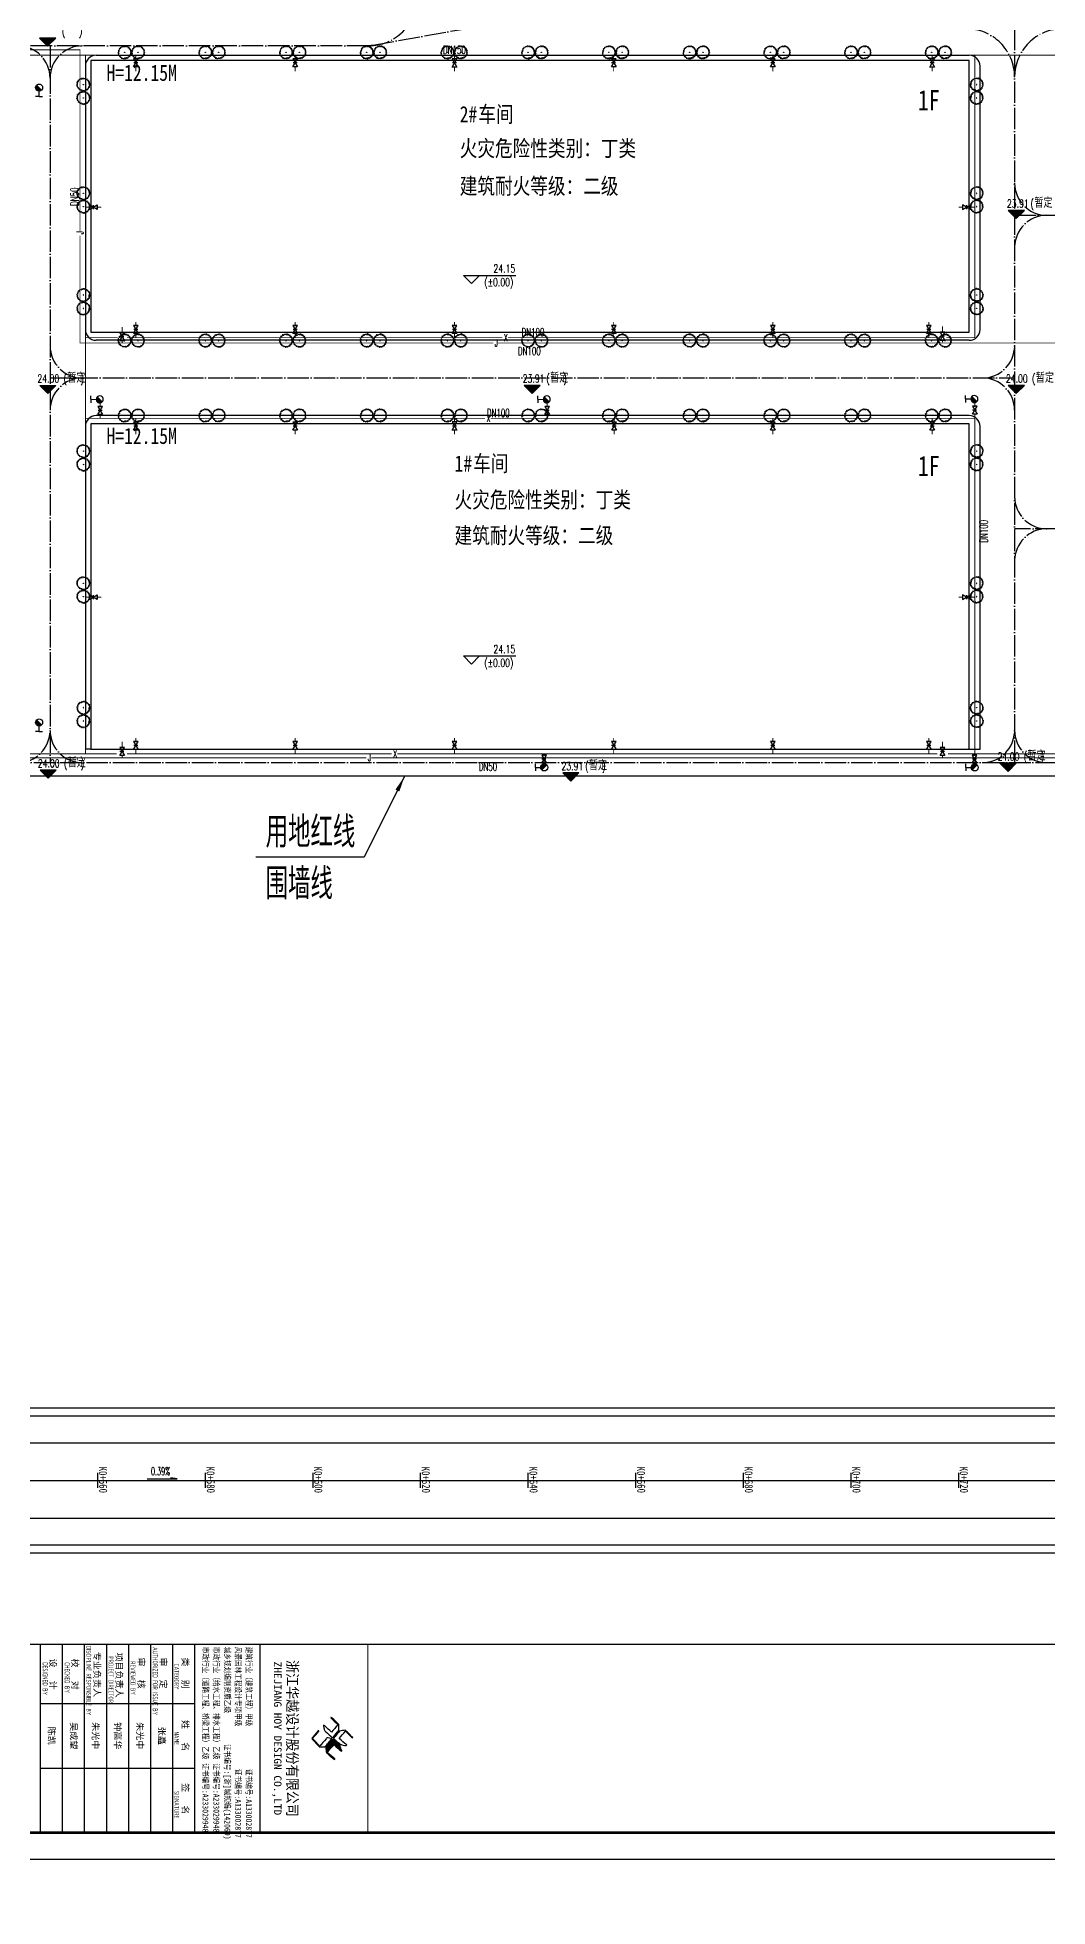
# Model space of a CAD drawing. Header units: millimetres. Extents: x 418304 to 847498, y 48187 to 111456.
# Drawn here: x 423535.9 to 423723.6, y 55503.1 to 55850.5 of the extents above; entities that cross this region are included whole.
import ezdxf
from ezdxf.enums import TextEntityAlignment as Align

# ---------------------------------------------------------------- set-up
doc = ezdxf.new("R2010")
doc.units = ezdxf.units.MM
doc.header["$LTSCALE"] = 1000
for name, pattern in [('DASH', [0.35, 0.25, -0.1]), ('DOTE', [2.42, 2, -0.2, 0.02, -0.2]), ('X3', [5, 4, -1])]:
    doc.linetypes.add(name, pattern=pattern)
for name, color, linetype in [('A绿-1', 82, 'Continuous'), ('DIM_ELEV', 3, 'Continuous'), ('DIM_LEAD', 3, 'Continuous'), ('EQUIP_消火栓', 7, 'Continuous'), ('PIPE-消防', 1, 'Continuous'), ('PIPE-给水', 3, 'Continuous'), ('PUB_TEXT', 7, 'Continuous'), ('PUB_TITLE', 4, 'Continuous'), ('TEXT_消防', 7, 'Continuous'), ('TEXT_给水', 7, 'Continuous'), ('TK', 4, 'Continuous'), ('VALVE_消防', 7, 'Continuous'), ('建设布局', 7, 'Continuous'), ('道路', 4, 'Continuous'), ('道路中心线', 1, 'DOTE'), ('道路网', 7, 'Continuous'), ('高程设计数据', 7, 'Continuous')]:
    doc.layers.add(name, color=color, linetype=linetype)
doc.styles.add('-宋体', font='', dxfattribs={"width": 0.8})
doc.styles.add('_TCH_DIM', font='SIMPLEX', dxfattribs={"bigfont": 'GBCBIG'})
doc.styles.add('_TWT_PIPEDN', font='SIMPLEX', dxfattribs={"width": 0.8, "height": 3, "bigfont": 'HZTXT'})
doc.styles.add('_TWT_PIPETEXT', font='SIMPLEX', dxfattribs={"width": 0.8, "height": 3.5, "bigfont": 'HZTXT'})
doc.styles.add('HT', font='simhei.ttf', dxfattribs={"width": 0.8})
doc.styles.add('HZ', font='rs.shx', dxfattribs={"width": 0.8, "bigfont": 'hztxt.shx'})
doc.styles.add('TSSD_REIN', font='tssdeng.shx', dxfattribs={"width": 0.7, "bigfont": 'tssdchn.shx'})
doc.styles.add('图签宋体', font='', dxfattribs={"height": 300})
doc.styles.add('图签黑体', font='simhei.ttf', dxfattribs={"height": 550})
doc.styles.add('等线体', font='simhei.ttf')
doc.styles.add('黑体', font='simhei.ttf', dxfattribs={"width": 0.8, "height": 3.5})
doc.styles.get('-宋体').set_extended_font_data('SimSun')
doc.styles.get('图签宋体').set_extended_font_data('NSimSun')
doc.linetypes.add('FENCELINE2', pattern='A,0.25,-0.1,[132,ltypeshp.shx,S=0.1,R=0,X=-0.1,Y=0],-0.1,1', length=1.45)

# ---------------------------------------------------------------- blocks, each defined once
blk = doc.blocks.new('wetrewtewtre')
at = {"layer": '建设布局', "color": 8, "linetype": 'Continuous', "flags": 128}
blk.add_lwpolyline([(423795.01, 55503.06), (423795.02, 55549.65), (423775.89, 55568.77), (423342.15, 55568.77)], dxfattribs=at)
blk.add_lwpolyline([(423795.01, 55503.06), (423795.02, 55549.65), (423775.89, 55568.77), (423342.15, 55568.77)], dxfattribs=at)
at = {"layer": '道路网', "color": 8, "linetype": 'Continuous'}
for p, q in [((423342.15, 55594.27), (423781.52, 55594.27)), ((423342.15, 55594.27), (423781.52, 55594.27)), ((423342.15, 55589.27), (423781.52, 55589.27)), ((423342.15, 55589.27), (423781.52, 55589.27)), ((423342.15, 55575.27), (423781.52, 55575.27)), ((423342.15, 55575.27), (423781.52, 55575.27)), ((423342.15, 55570.27), (423781.52, 55570.27)), ((423342.15, 55570.27), (423781.52, 55570.27))]:
    blk.add_line(p, q, dxfattribs=at)
at = {"layer": '道路网', "color": 8, "linetype": 'Continuous', "lineweight": 30}
for p, q in [((423547.06, 55583.67), (423547.06, 55580.87)), ((423547.06, 55583.67), (423547.06, 55580.87)), ((423567.06, 55583.67), (423567.06, 55580.87)), ((423567.06, 55583.67), (423567.06, 55580.87)), ((423587.06, 55583.67), (423587.06, 55580.87)), ((423587.06, 55583.67), (423587.06, 55580.87)), ((423607.06, 55583.67), (423607.06, 55580.87)), ((423607.06, 55583.67), (423607.06, 55580.87)), ((423627.06, 55583.67), (423627.06, 55580.87)), ((423627.06, 55583.67), (423627.06, 55580.87)), ((423647.06, 55583.67), (423647.06, 55580.87)), ((423647.06, 55583.67), (423647.06, 55580.87)), ((423667.06, 55583.67), (423667.06, 55580.87)), ((423667.06, 55583.67), (423667.06, 55580.87)), ((423687.06, 55583.67), (423687.06, 55580.87)), ((423687.06, 55583.67), (423687.06, 55580.87)), ((423707.06, 55583.67), (423707.06, 55580.87)), ((423707.06, 55583.67), (423707.06, 55580.87))]:
    blk.add_line(p, q, dxfattribs=at)
at = {"layer": '道路网', "color": 8, "linetype": 'X3'}
blk.add_line((423342.15, 55582.27), (423897.34, 55582.27), dxfattribs=at)
blk.add_line((423342.15, 55582.27), (423897.34, 55582.27), dxfattribs=at)
at = {"layer": '道路网', "color": 8, "linetype": 'Continuous', "style": '等线体', "width": 0.8}
for s, p in [('K0+560', (423547.31, 55584.81)), ('K0+560', (423547.31, 55584.81)), ('K0+580', (423567.31, 55584.81)), ('K0+580', (423567.31, 55584.81)), ('K0+600', (423587.31, 55584.81)), ('K0+600', (423587.31, 55584.81)), ('K0+620', (423607.31, 55584.81)), ('K0+620', (423607.31, 55584.81)), ('K0+640', (423627.31, 55584.81)), ('K0+640', (423627.31, 55584.81)), ('K0+660', (423647.31, 55584.81)), ('K0+660', (423647.31, 55584.81)), ('K0+680', (423667.31, 55584.81)), ('K0+680', (423667.31, 55584.81)), ('K0+700', (423687.31, 55584.81)), ('K0+700', (423687.31, 55584.81)), ('K0+720', (423707.31, 55584.81)), ('K0+720', (423707.31, 55584.81))]:
    blk.add_text(s, height=1.5, rotation=271.0552, dxfattribs=at).set_placement(p)
blk = doc.blocks.new('004')
at = {"layer": 'A绿-1', "color": 8}
for p, q in [((-1068, 284), (-1052, 317)), ((-942, 226), (-1068, 284)), ((-1060, 128), (-1052, 186)), ((-966, 56), (-1060, 128)), ((-1052, 317), (-911, 278)), ((-1052, 186), (-950, 121)), ((-1052, -69), (-1052, 3)), ((-1052, 3), (-966, -3)), ((-982, 428), (-966, 461)), ((-927, 415), (-982, 428)), ((-966, 461), (-864, 454)), ((-966, -3), (-966, 56)), ((-950, 121), (-942, 226)), ((-942, 369), (-927, 415)), ((-887, 324), (-942, 369)), ((-911, 278), (-887, 324)), ((-872, 605), (-895, 533)), ((-895, 533), (-864, 481)), ((-825, 585), (-872, 605)), ((-864, 454), (-840, 461)), ((-793, 644), (-825, 585)), ((-762, 716), (-809, 677)), ((-809, 677), (-793, 644)), ((-699, 834), (-770, 749)), ((-770, 749), (-723, 742)), ((-723, 651), (-762, 716)), ((-723, 742), (-691, 683)), ((-691, 683), (-723, 651)), ((-691, 762), (-699, 834)), ((-534, 794), (-691, 762)), ((-511, 892), (-605, 840)), ((-605, 840), (-534, 794)), ((-456, 866), (-511, 892)), ((-401, 899), (-456, 866)), ((-354, 971), (-440, 997)), ((-440, 997), (-401, 899)), ((-283, 860), (-354, 971)), ((-276, 925), (-283, 860)), ((-244, 925), (-276, 925)), ((-205, 1023), (-268, 997)), ((-268, 997), (-244, 925)), ((-182, 945), (-205, 1023)), ((-134, 964), (-182, 945)), ((70, 1036), (-9, 1030)), ((-9, 1030), (-9, 991)), ((70, 977), (70, 1036)), ((93, 938), (70, 977)), ((132, 906), (93, 938)), ((179, 1023), (132, 906)), ((250, 1017), (179, 1023)), ((266, 945), (250, 1017)), ((321, 912), (266, 945)), ((360, 945), (321, 977)), ((321, 977), (321, 912)), ((360, 847), (360, 945)), ((399, 814), (360, 847)), ((438, 853), (399, 814)), ((478, 827), (438, 853)), ((525, 879), (478, 827)), ((564, 847), (525, 879)), ((532, 768), (564, 847)), ((572, 703), (532, 768)), ((564, 670), (572, 703)), ((595, 638), (564, 670)), ((658, 664), (595, 638)), ((697, 618), (658, 664)), ((744, 670), (697, 618)), ((783, 605), (744, 670)), ((791, 481), (783, 605)), ((830, 500), (791, 481)), ((807, 409), (870, 487)), ((838, 343), (807, 409)), ((870, 487), (830, 500)), ((932, 363), (838, 343)), ((932, 200), (885, 200)), ((885, 200), (909, 160)), ((925, 101), (901, 69)), ((901, 69), (972, 16)), ((909, 278), (964, 311)), ((932, 232), (909, 278)), ((909, 160), (972, 160)), ((972, 160), (925, 101)), ((964, 311), (932, 363)), ((972, 16), (972, -69)), ((-1044, -154), (-1068, -193)), ((-1068, -193), (-1029, -219)), ((-989, -108), (-1052, -69)), ((-982, -173), (-1044, -154)), ((-1029, -219), (-1005, -166)), ((-1013, -278), (-989, -258)), ((-997, -310), (-1013, -278)), ((-919, -356), (-997, -310)), ((-974, -173), (-989, -108)), ((-989, -258), (-950, -278)), ((-934, -180), (-974, -173)), ((-950, -278), (-927, -251)), ((-942, -526), (-927, -480)), ((-864, -500), (-942, -526)), ((-927, -251), (-934, -180)), ((-927, -480), (-887, -441)), ((-887, -441), (-919, -356)), ((-887, -585), (-840, -533)), ((-848, -644), (-887, -585)), ((-840, -533), (-864, -500)), ((-801, -585), (-848, -644)), ((-762, -618), (-801, -585)), ((-636, -729), (-715, -657)), ((-683, -788), (-636, -729)), ((-629, -853), (-683, -788)), ((-574, -801), (-629, -853)), ((-401, -853), (-574, -801)), ((-425, -944), (-401, -853)), ((-385, -964), (-425, -944)), ((-338, -944), (-385, -964)), ((-299, -944), (-338, -944)), ((-260, -1010), (-299, -944)), ((-229, -912), (-260, -1010)), ((-182, -912), (-229, -912)), ((-189, -1010), (-182, -912)), ((-127, -1023), (-189, -1010)), ((-119, -938), (-127, -1023)), ((-56, -958), (-119, -938)), ((-56, -1010), (-56, -958)), ((-17, -997), (-56, -1010)), ((70, -1016), (-17, -997)), ((109, -925), (70, -951)), ((70, -951), (70, -1016)), ((132, -1023), (109, -925)), ((195, -997), (132, -1023)), ((226, -944), (164, -944)), ((164, -944), (195, -997)), ((250, -984), (226, -944)), ((297, -964), (250, -984)), ((297, -833), (274, -918)), ((274, -918), (297, -964)), ((328, -912), (297, -833)), ((360, -918), (328, -912)), ((383, -892), (360, -918)), ((407, -866), (383, -892)), ((438, -873), (407, -866)), ((423, -886), (438, -873)), ((454, -918), (423, -886)), ((470, -807), (446, -801)), ((446, -801), (485, -853)), ((564, -853), (454, -918)), ((509, -794), (470, -807)), ((485, -853), (548, -833)), ((556, -735), (493, -761)), ((493, -761), (509, -794)), ((548, -833), (564, -853)), ((650, -794), (556, -735)), ((674, -761), (650, -794)), ((705, -637), (666, -683)), ((666, -683), (674, -761)), ((760, -650), (705, -637)), ((783, -618), (760, -650)), ((776, -513), (768, -552)), ((768, -552), (830, -585)), ((799, -448), (776, -513)), ((807, -618), (783, -618)), ((815, -493), (799, -448)), ((830, -585), (807, -618)), ((862, -474), (815, -493)), ((870, -278), (846, -336)), ((846, -336), (885, -435)), ((885, -435), (862, -474)), ((948, -310), (870, -278)), ((972, -69), (901, -95)), ((901, -95), (901, -180)), ((901, -180), (948, -219)), ((948, -219), (972, -271)), ((972, -271), (948, -310))]:
    blk.add_line(p, q, dxfattribs=at)
blk.add_circle((-32, 10), 31.3, dxfattribs=at)
blk = doc.blocks.new('A$C053D6479')
at = {"layer": 'PUB_TITLE'}
h = blk.add_hatch(color=256, dxfattribs=at)
h.dxf.hatch_style = 1
edge = h.paths.add_edge_path()
edge.add_spline(control_points=[(1310, 579), (1216, 662), (1118, 742), (1026, 827)], knot_values=[14, 14, 14, 14, 15, 15, 15, 15], degree=3, periodic=0)
edge.add_spline(control_points=[(1026, 827), (1105, 920), (1188, 1008), (1266, 1102)], knot_values=[13, 13, 13, 13, 14, 14, 14, 14], degree=3, periodic=0)
edge.add_spline(control_points=[(1266, 1102), (1258, 1111), (1249, 1119), (1239, 1116)], knot_values=[12, 12, 12, 12, 13, 13, 13, 13], degree=3, periodic=0)
edge.add_spline(control_points=[(1239, 1116), (1210, 1107), (1179, 1092), (1144, 1077)], knot_values=[11, 11, 11, 11, 12, 12, 12, 12], degree=3, periodic=0)
edge.add_spline(control_points=[(1144, 1077), (1109, 1063), (1069, 1053), (1047, 1038)], knot_values=[10, 10, 10, 10, 11, 11, 11, 11], degree=3, periodic=0)
edge.add_spline(control_points=[(1047, 1038), (1028, 1026), (1007, 992), (991, 972)], knot_values=[9, 9, 9, 9, 10, 10, 10, 10], degree=3, periodic=0)
edge.add_spline(control_points=[(991, 972), (942, 913), (899, 868), (849, 810)], knot_values=[8, 8, 8, 8, 9, 9, 9, 9], degree=3, periodic=0)
edge.add_spline(control_points=[(849, 810), (842, 801), (822, 776), (822, 775)], knot_values=[7, 7, 7, 7, 8, 8, 8, 8], degree=3, periodic=0)
edge.add_spline(control_points=[(822, 775), (823, 771), (848, 752), (859, 744)], knot_values=[6, 6, 6, 6, 7, 7, 7, 7], degree=3, periodic=0)
edge.add_spline(control_points=[(859, 744), (949, 670), (1035, 592), (1122, 521)], knot_values=[5, 5, 5, 5, 6, 6, 6, 6], degree=3, periodic=0)
edge.add_spline(control_points=[(1122, 521), (1153, 527), (1185, 530), (1217, 533)], knot_values=[4, 4, 4, 4, 5, 5, 5, 5], degree=3, periodic=0)
edge.add_spline(control_points=[(1217, 533), (1246, 535), (1293, 532), (1316, 542)], knot_values=[3, 3, 3, 3, 4, 4, 4, 4], degree=3, periodic=0)
edge.add_spline(control_points=[(1316, 542), (1327, 547), (1338, 565), (1349, 579)], knot_values=[2, 2, 2, 2, 3, 3, 3, 3], degree=3, periodic=0)
edge.add_spline(control_points=[(1349, 579), (1423, 670), (1507, 759), (1572, 848)], knot_values=[1, 1, 1, 1, 2, 2, 2, 2], degree=3, periodic=0)
edge.add_spline(control_points=[(1572, 848), (1564, 852), (1561, 861), (1551, 862)], knot_values=[0, 0, 0, 0, 1, 1, 1, 1], degree=3, periodic=0)
edge.add_spline(control_points=[(1551, 862), (1469, 769), (1393, 671), (1310, 579)], knot_values=[15, 15, 15, 15, 16, 16, 16, 16], degree=3, periodic=0)
at = {"layer": 'TK'}
for points, knots in [([(1031, 1298), (1066, 1286), (1054, 1262), (1045, 1224), (1036, 1188), (1031, 1158), (1024, 1121), (1020, 1104), (1017, 1085), (1012, 1071), (1004, 1052), (976, 1026), (956, 1003), (906, 946), (866, 899), (814, 839), (806, 829), (789, 806), (787, 806), (777, 804), (728, 856), (719, 864), (651, 922), (580, 978), (514, 1036), (509, 1106), (488, 1176), (479, 1247), (570, 1343), (663, 1436), (758, 1526), (764, 1523), (768, 1518), (774, 1515), (693, 1422), (599, 1343), (520, 1249), (607, 1171), (698, 1096), (789, 1021), (874, 1109), (950, 1206), (1031, 1298)], [0, 0, 0, 0, 1, 1, 1, 2, 2, 2, 3, 3, 3, 4, 4, 4, 5, 5, 5, 6, 6, 6, 7, 7, 7, 8, 8, 8, 9, 9, 9, 10, 10, 10, 11, 11, 11, 12, 12, 12, 13, 13, 13, 14, 14, 14, 14]), ([(555, 949), (624, 891), (699, 833), (760, 773), (689, 691), (614, 604), (539, 517), (529, 505), (516, 487), (506, 482), (492, 475), (469, 472), (452, 467), (416, 456), (383, 448), (342, 438), (323, 433), (297, 422), (293, 440), (291, 452), (313, 470), (322, 480), (400, 566), (477, 652), (553, 736), (460, 815), (366, 894), (270, 970), (183, 883), (101, 791), (16, 703), (-18, 714), (9, 735), (28, 755), (103, 838), (192, 930), (266, 1005), (319, 1009), (387, 1005), (442, 1007), (456, 1008), (472, 1011), (485, 1007), (507, 1000), (534, 967), (555, 949)], [0, 0, 0, 0, 1, 1, 1, 2, 2, 2, 3, 3, 3, 4, 4, 4, 5, 5, 5, 6, 6, 6, 7, 7, 7, 8, 8, 8, 9, 9, 9, 10, 10, 10, 11, 11, 11, 12, 12, 12, 13, 13, 13, 14, 14, 14, 15, 15, 15, 15]), ([(1097, 490), (1100, 425), (1106, 361), (1107, 294), (1018, 207), (925, 121), (830, 33), (818, 21), (800, 0), (787, 0), (768, -1), (725, 49), (712, 60), (662, 103), (616, 143), (568, 186), (545, 207), (518, 224), (499, 250), (501, 259), (511, 261), (516, 267), (609, 192), (696, 111), (785, 33), (883, 118), (977, 208), (1070, 298), (992, 373), (892, 456), (803, 534), (791, 544), (768, 561), (766, 569), (761, 588), (776, 634), (780, 655), (785, 690), (788, 721), (795, 746), (897, 661), (998, 576), (1097, 490)], [0, 0, 0, 0, 1, 1, 1, 2, 2, 2, 3, 3, 3, 4, 4, 4, 5, 5, 5, 6, 6, 6, 7, 7, 7, 8, 8, 8, 9, 9, 9, 10, 10, 10, 11, 11, 11, 12, 12, 12, 13, 13, 13, 14, 14, 14, 14]), ([(1551, 862), (1561, 861), (1564, 852), (1572, 848), (1507, 759), (1423, 670), (1349, 579), (1338, 565), (1327, 547), (1316, 542), (1293, 532), (1246, 535), (1217, 533), (1185, 530), (1153, 527), (1122, 521), (1035, 592), (949, 670), (859, 744), (848, 752), (823, 771), (822, 775), (822, 776), (842, 801), (849, 810), (899, 868), (942, 913), (991, 972), (1007, 992), (1028, 1026), (1047, 1038), (1069, 1053), (1109, 1063), (1144, 1077), (1179, 1092), (1210, 1107), (1239, 1116), (1249, 1119), (1258, 1111), (1266, 1102), (1188, 1008), (1105, 920), (1026, 827), (1118, 742), (1216, 662), (1310, 579), (1393, 671), (1469, 769), (1551, 862)], [0, 0, 0, 0, 1, 1, 1, 2, 2, 2, 3, 3, 3, 4, 4, 4, 5, 5, 5, 6, 6, 6, 7, 7, 7, 8, 8, 8, 9, 9, 9, 10, 10, 10, 11, 11, 11, 12, 12, 12, 13, 13, 13, 14, 14, 14, 15, 15, 15, 16, 16, 16, 16])]:
    blk.add_open_spline(points, degree=3, knots=knots, dxfattribs=at)
blk = doc.blocks.new('GeYuanFrame_32218021', base_point=(11.55, 13.52))
at = {"layer": 'PUB_TITLE'}
for points in [[(1439.55, 244.32), (1439.55, 301.72)], [(1463.55, 244.32), (1463.55, 301.72)]]:
    blk.add_lwpolyline(points, dxfattribs=at)
at = {"layer": 'TK'}
for p, q in [((1417.55, 325.92), (1487.55, 325.92)), ((1417.55, 293.52), (1487.55, 293.52)), ((1417.55, 285.32), (1487.55, 285.32)), ((1417.55, 277.12), (1487.55, 277.12)), ((1417.55, 268.92), (1487.55, 268.92)), ((1417.55, 260.72), (1487.55, 260.72)), ((1417.55, 252.52), (1487.55, 252.52)), ((1417.55, 244.32), (1487.55, 244.32)), ((1417.55, 244.32), (1487.55, 244.32))]:
    blk.add_line(p, q, dxfattribs=at)
blk.add_lwpolyline([(11.55, 854.52), (1497.55, 854.52), (1497.55, 13.52), (11.55, 13.52)], close=True, dxfattribs=at)
at = {"layer": 'TK', "const_width": 1}
blk.add_lwpolyline([(1487.55, 844.52), (1487.55, 23.52), (36.55, 23.52), (36.55, 844.52)], close=True, dxfattribs=at)
at = {"layer": 'TK'}
for points, const_width in [([(1417.55, 844.52), (1417.55, 23.52)], 0.4), ([(1417.55, 366.14), (1487.55, 366.14)], 0.35), ([(1417.55, 301.72), (1487.55, 301.72)], 0.35), ([(1417.55, 301.72), (1487.55, 301.72)], 0.35), ([(1417.55, 244.32), (1487.55, 244.32)], 0.35)]:
    blk.add_lwpolyline(points, dxfattribs=dict(at, const_width=const_width))
for points in [[(1417.55, 301.72), (1487.55, 301.72)], [(1417.55, 244.32), (1487.55, 244.32)]]:
    blk.add_lwpolyline(points, dxfattribs=at)
at = {"layer": 'PUB_TITLE', "xscale": 0.01000000000021828, "yscale": 0.01000000000021828, "zscale": 0.01}
blk.add_blockref('A$C053D6479', (1444.66, 345.27), dxfattribs=at)
at = {"layer": 'TK'}
for s, height, style, width, p in [('浙江华越设计股份有限公司', 3.96, 'HT', 0.9, (1452.54, 338.15)), ('ZHEJIANG HOY DESIGN CO.,LTD', 2.8, '图签黑体', 1.11, (1452.52, 332.29))]:
    blk.add_text(s, height=height, dxfattribs=dict(at, style=style, width=width)).set_placement(p, align=Align.MIDDLE)
for s, height, style, width, p in [('建筑行业（建筑工程）甲级           证书编号:A133002877', 2.2, '-宋体', 0.8, (1418.47, 320.83)), ('风景园林工程设计专项甲级           证书编号:A133002877', 2.2, '-宋体', 0.8, (1418.47, 316.81)), ('城乡规划编制资质乙级        证书编号:[浙]城规编(142069)', 2.2, '-宋体', 0.8, (1418.47, 312.82)), ('市政行业（给水工程、排水工程）乙级 证书编号:A233029948', 2.2, '-宋体', 0.8, (1418.47, 308.73)), ('市政行业（道路工程、桥梁工程）乙级 证书编号:A233029948', 2.2, '-宋体', 0.8, (1418.47, 304.68)), ('CATEGORY', 1.8, 'TSSD_REIN', 0.7, (1424.79, 294.17)), ('NAME', 1.8, 'TSSD_REIN', 0.7, (1449.98, 294.17)), ('SIGNATURE', 1.8, 'TSSD_REIN', 0.7, (1472.13, 294.17)), ('AUTHORIZED FOR ISSUE BY', 1.8, 'TSSD_REIN', 0.7, (1418.59, 286.17)), ('REVIEWED BY', 1.8, 'TSSD_REIN', 0.7, (1423.82, 277.9)), ('PROJECT DIRECTOR', 1.8, 'TSSD_REIN', 0.7, (1422.02, 269.74)), ('DISCIPLINE RESPONSIBLE BY', 1.8, 'TSSD_REIN', 0.7, (1418.04, 261.47)), ('CHECKED BY', 1.8, 'TSSD_REIN', 0.7, (1424.22, 253.44)), ('DESIGNED BY', 1.8, 'TSSD_REIN', 0.7, (1424.23, 245.26))]:
    blk.add_text(s, height=height, dxfattribs=dict(at, style=style, width=width)).set_placement(p)
at = {"layer": 'TK', "style": '图签宋体'}
for s, p in [('类   别', (1422.44, 297.08)), ('姓   名', (1445.67, 297.08)), ('签   名', (1469.15, 297.08)), ('审   定', (1422.44, 288.88)), ('审   核', (1422.44, 280.68)), ('项目负责人', (1420.6, 272.48)), ('专业负责人', (1420.36, 264.28)), ('校   对', (1422.85, 256.08)), ('设   计', (1422.82, 247.88))]:
    blk.add_text(s, height=2.4, dxfattribs=at).set_placement(p)
at = {"layer": 'TK', "char_height": 2.4, "width": 24, "attachment_point": 5, "style": '图签宋体'}
for s, insert in [('张矗', (1451.55, 289.39)), ('朱光中', (1451.55, 281.22)), ('钟高华', (1451.55, 273.02)), ('朱光中', (1451.55, 264.76)), ('吴成望', (1451.55, 256.62)), ('陈凯', (1451.55, 248.42))]:
    blk.add_mtext(s, dxfattribs=dict(at, insert=insert))
blk = doc.blocks.new('$VALVE$00000296')
for points in [[(-125, 72), (-125, -72), (125, 72), (125, -72), (-125, 72)], [(0, 60), (0, -64)]]:
    blk.add_lwpolyline(points)
for p in [(-125, 0), (125, 0)]:
    blk.add_point(p)
blk = doc.blocks.new('$TwtSys$00000385')
for p, q in [((0, 331), (-130, 331)), ((92, 92), (-92, -92)), ((0, 331), (0, 131)), ((0, 331), (130, 331))]:
    blk.add_line(p, q)
for start, end in [(135, 315), (315, 135)]:
    blk.add_arc((0, 0), 131, start, end)
at = {"color": 0}
for points in [[(-34, 127), (-127, 34), (34, 127), (-127, -34)], [(-93, 93), (-93, 93), (-34, 127), (-127, 34)], [(34, 127), (-127, -34), (93, 93), (-93, -93)]]:
    blk.add_solid(points, dxfattribs=at)

msp = doc.modelspace()

# ---------------------------------------------------------------- hatches: boundary and pattern name
at = {"layer": 'DIM_ELEV'}
for points in [[(423537.797, 55848.795), (423539.297, 55850.295), (423536.297, 55850.295)], [(423717.83, 55816.796), (423719.33, 55818.296), (423716.33, 55818.296)], [(423537.83, 55784.269), (423536.33, 55785.769), (423539.33, 55785.769)], [(423627.83, 55784.269), (423629.33, 55785.769), (423626.33, 55785.769)], [(423717.83, 55784.269), (423719.33, 55785.769), (423716.33, 55785.769)], [(423716.29, 55714.036), (423717.79, 55715.536), (423714.79, 55715.536)], [(423537.901, 55712.764), (423539.401, 55714.264), (423536.401, 55714.264)], [(423635.041, 55712.244), (423636.541, 55713.744), (423633.541, 55713.744)]]:
    msp.add_hatch(color=256, dxfattribs=at).paths.add_polyline_path(points)
at = {"layer": 'PIPE-消防', "linetype": 'Continuous'}
for points in [[(423710.095, 55794.651), (423710.183, 55794.651), (423710.183, 55794.563)], [(423710.095, 55794.651), (423710.095, 55794.563), (423710.183, 55794.563)]]:
    msp.add_hatch(color=256, dxfattribs=at).paths.add_polyline_path(points)
at = {"layer": 'PIPE-给水', "linetype": 'Continuous'}
for points in [[(423543.812, 55848.131), (423543.812, 55848.218), (423543.899, 55848.218)], [(423543.812, 55848.131), (423543.899, 55848.131), (423543.899, 55848.218)], [(423543.812, 55793.651), (423543.724, 55793.651), (423543.724, 55793.564)], [(423543.812, 55793.651), (423543.812, 55793.564), (423543.724, 55793.564)]]:
    msp.add_hatch(color=256, dxfattribs=at).paths.add_polyline_path(points)

# ---------------------------------------------------------------- linework, layer by layer
at = {"color": 1, "linetype": 'DASH', "ltscale": 0.02, "const_width": 0.2}
msp.add_lwpolyline([(423795.015, 55713.137), (423431.612, 55713.172), (423431.612, 55853.106), (423600.93, 55853.106), (423600.93, 56107.48), (423785.939, 56107.48), (423795.015, 56099.312), (423795.015, 55713.137)], dxfattribs=at)
at = {"linetype": 'FENCELINE2', "ltscale": 0.005, "const_width": 0.1}
msp.add_lwpolyline([(423795.015, 55713.137), (423431.612, 55713.172), (423431.612, 55853.106), (423600.93, 55853.106), (423600.93, 56107.48), (423785.939, 56107.48), (423795.015, 56099.312), (423795.015, 55978.692)], dxfattribs=at)
for points in [[(423709.095, 55795.651), (423709.095, 55846.131), (423545.812, 55846.131), (423545.812, 55795.651), (423709.095, 55795.651)], [(423709.095, 55778.651), (423545.812, 55778.651), (423545.812, 55718.171), (423709.095, 55718.171), (423709.095, 55778.651)]]:
    msp.add_lwpolyline(points)
at = {"layer": 'DIM_ELEV'}
for p, q in [((423537.797, 55848.795), (423536.297, 55850.295)), ((423539.297, 55850.295), (423536.297, 55850.295)), ((423537.797, 55848.795), (423539.297, 55850.295)), ((423717.83, 55816.796), (423716.33, 55818.296)), ((423719.33, 55818.296), (423716.33, 55818.296)), ((423717.83, 55816.796), (423719.33, 55818.296)), ((423616.574, 55804.726), (423615.074, 55806.226)), ((423615.074, 55806.226), (423624.802, 55806.226)), ((423616.574, 55804.726), (423618.074, 55806.226)), ((423537.83, 55784.269), (423536.33, 55785.769)), ((423536.33, 55785.769), (423539.33, 55785.769)), ((423537.83, 55784.269), (423539.33, 55785.769)), ((423627.83, 55784.269), (423626.33, 55785.769)), ((423629.33, 55785.769), (423626.33, 55785.769)), ((423627.83, 55784.269), (423629.33, 55785.769)), ((423717.83, 55784.269), (423716.33, 55785.769)), ((423719.33, 55785.769), (423716.33, 55785.769)), ((423717.83, 55784.269), (423719.33, 55785.769)), ((423616.574, 55733.987), (423615.074, 55735.487)), ((423615.074, 55735.487), (423624.802, 55735.487)), ((423616.574, 55733.987), (423618.074, 55735.487)), ((423716.29, 55714.036), (423714.79, 55715.536)), ((423717.79, 55715.536), (423714.79, 55715.536)), ((423716.29, 55714.036), (423717.79, 55715.536)), ((423537.901, 55712.764), (423536.401, 55714.264)), ((423539.401, 55714.264), (423536.401, 55714.264)), ((423537.901, 55712.764), (423539.401, 55714.264)), ((423635.041, 55712.244), (423633.541, 55713.744)), ((423636.541, 55713.744), (423633.541, 55713.744)), ((423635.041, 55712.244), (423636.541, 55713.744))]:
    msp.add_line(p, q, dxfattribs=at)
at = {"layer": 'DIM_LEAD'}
for p, q in [((423604.143, 55713.155), (423596.6, 55698.069)), ((423596.6, 55698.069), (423576.508, 55698.069))]:
    msp.add_line(p, q, dxfattribs=at)
msp.add_lwpolyline([(423604.143, 55713.155, 0, 0.8, 0), (423602.801, 55710.472, 0, 0, 0)], format="xyseb", dxfattribs=at)
at = {"layer": 'PIPE-消防', "linetype": 'Continuous', "ltscale": 0.005, "const_width": 0.175}
for points in [[(423532.11, 55847.131), (423544.812, 55847.131)], [(423544.812, 55847.131), (423544.812, 55818.898)], [(423544.812, 55847.131), (423554.198, 55847.131)], [(423554.198, 55847.131), (423554.198, 55846.458)], [(423554.198, 55847.131), (423583.798, 55847.131)], [(423554.198, 55844.958), (423554.198, 55844.171)], [(423583.798, 55847.131), (423583.798, 55846.458)], [(423583.798, 55847.131), (423642.998, 55847.131)], [(423583.798, 55844.958), (423583.798, 55844.171)], [(423613.398, 55847.117), (423613.398, 55846.443)], [(423613.398, 55844.943), (423613.398, 55844.157)], [(423642.998, 55847.131), (423642.998, 55846.458)], [(423642.998, 55847.131), (423672.598, 55847.131)], [(423642.998, 55844.958), (423642.998, 55844.171)], [(423672.598, 55847.131), (423672.598, 55846.458)], [(423672.598, 55847.131), (423710.095, 55847.131)], [(423672.598, 55844.958), (423672.598, 55844.171)], [(423702.198, 55847.117), (423702.198, 55846.443)], [(423702.198, 55844.943), (423702.198, 55844.157)], [(423710.095, 55847.131), (423728.493, 55847.131)], [(423710.095, 55818.898), (423710.095, 55847.131)], [(423544.812, 55818.898), (423545.485, 55818.898)], [(423544.812, 55818.898), (423544.812, 55794.651)], [(423546.985, 55818.898), (423547.772, 55818.898)], [(423707.135, 55818.898), (423707.808, 55818.898)], [(423709.308, 55818.898), (423710.095, 55818.898)], [(423710.095, 55794.651), (423710.095, 55818.898)], [(423554.198, 55797.575), (423554.198, 55796.902)], [(423554.198, 55795.402), (423554.198, 55794.615)], [(423583.798, 55797.575), (423583.798, 55796.902)], [(423583.798, 55795.402), (423583.798, 55794.615)], [(423613.398, 55797.575), (423613.398, 55796.902)], [(423613.398, 55795.402), (423613.398, 55794.615)], [(423642.998, 55797.575), (423642.998, 55796.902)], [(423642.998, 55795.402), (423642.998, 55794.615)], [(423672.598, 55797.575), (423672.598, 55796.902)], [(423672.598, 55795.402), (423672.598, 55794.615)], [(423701.558, 55797.575), (423701.558, 55796.902)], [(423701.558, 55795.402), (423701.558, 55794.615)], [(423544.812, 55794.651), (423550.833, 55794.651)], [(423544.812, 55794.651), (423544.812, 55779.651)], [(423552.558, 55794.651), (423622.332, 55794.651)], [(423623.365, 55794.651), (423703.457, 55794.651)], [(423704.848, 55794.651), (423710.095, 55794.651)], [(423547.553, 55782.535), (423547.553, 55781.862)], [(423630.62, 55782.535), (423630.62, 55781.862)], [(423710.095, 55782.611), (423710.095, 55781.938)], [(423544.812, 55779.651), (423613.398, 55779.651)], [(423544.812, 55779.651), (423544.812, 55746.406)], [(423547.553, 55780.362), (423547.553, 55779.575)], [(423554.198, 55779.625), (423554.198, 55778.951)], [(423583.798, 55779.625), (423583.798, 55778.951)], [(423613.398, 55779.651), (423613.398, 55778.978)], [(423613.398, 55779.651), (423619.095, 55779.651)], [(423620.129, 55779.651), (423710.095, 55779.651)], [(423630.62, 55780.362), (423630.62, 55779.575)], [(423643.079, 55779.645), (423643.079, 55778.972)], [(423672.598, 55779.645), (423672.598, 55778.972)], [(423702.198, 55779.625), (423702.198, 55778.951)], [(423710.095, 55780.438), (423710.095, 55779.651)], [(423710.095, 55779.651), (423710.095, 55746.406)], [(423554.198, 55777.451), (423554.198, 55776.665)], [(423583.798, 55777.451), (423583.798, 55776.665)], [(423613.398, 55777.478), (423613.398, 55776.691)], [(423643.079, 55777.472), (423643.079, 55776.685)], [(423672.598, 55777.472), (423672.598, 55776.685)], [(423702.198, 55777.451), (423702.198, 55776.665)], [(423544.812, 55746.406), (423545.485, 55746.406)], [(423544.812, 55746.406), (423544.812, 55717.311)], [(423546.985, 55746.406), (423547.772, 55746.406)], [(423707.135, 55746.406), (423707.808, 55746.406)], [(423709.308, 55746.406), (423710.095, 55746.406)], [(423710.095, 55746.406), (423710.095, 55717.311)], [(423554.198, 55720.271), (423554.198, 55719.598)], [(423583.798, 55720.271), (423583.798, 55719.598)], [(423613.398, 55720.271), (423613.398, 55719.598)], [(423642.998, 55720.271), (423642.998, 55719.598)], [(423672.598, 55720.271), (423672.598, 55719.598)], [(423701.558, 55720.271), (423701.558, 55719.598)], [(423532.11, 55717.311), (423544.812, 55717.311)], [(423544.812, 55717.311), (423550.628, 55717.311)], [(423552.533, 55717.311), (423554.198, 55717.311)], [(423554.198, 55718.098), (423554.198, 55717.311)], [(423554.198, 55717.311), (423583.798, 55717.311)], [(423583.798, 55718.098), (423583.798, 55717.311)], [(423583.798, 55717.311), (423601.755, 55717.311)], [(423602.788, 55717.311), (423613.398, 55717.311)], [(423613.398, 55718.098), (423613.398, 55717.311)], [(423613.398, 55717.311), (423642.998, 55717.311)], [(423630.095, 55717.311), (423630.095, 55717.077)], [(423630.095, 55716.077), (423630.095, 55715.421)], [(423642.998, 55718.098), (423642.998, 55717.311)], [(423642.998, 55717.311), (423672.598, 55717.311)], [(423672.598, 55718.098), (423672.598, 55717.311)], [(423672.598, 55717.311), (423701.558, 55717.311)], [(423701.558, 55718.098), (423701.558, 55717.311)], [(423701.558, 55717.311), (423703.172, 55717.311)], [(423705.125, 55717.311), (423710.095, 55717.311)], [(423710.095, 55717.311), (423772.206, 55717.311)], [(423710.095, 55717.311), (423710.095, 55717.077)], [(423710.095, 55716.077), (423710.095, 55715.421)]]:
    msp.add_lwpolyline(points, dxfattribs=at)
at = {"layer": 'PIPE-给水', "linetype": 'Continuous', "ltscale": 0.005, "const_width": 0.175}
for points in [[(423543.812, 55848.131), (423488.696, 55848.131)], [(423543.812, 55814.475), (423543.812, 55848.131)], [(423543.812, 55793.651), (423543.812, 55813.594)], [(423551.622, 55796.626), (423551.622, 55795.551)], [(423704.134, 55796.724), (423704.134, 55795.649)], [(423543.812, 55793.651), (423551.622, 55793.651)], [(423551.622, 55794.051), (423551.622, 55793.651)], [(423551.622, 55793.651), (423620.616, 55793.651)], [(423621.497, 55793.651), (423727.083, 55793.651)], [(423704.134, 55794.149), (423704.134, 55793.749)], [(423551.622, 55719.552), (423551.622, 55718.477)], [(423704.134, 55719.552), (423704.134, 55718.477)], [(423597.056, 55716.577), (423445.996, 55716.577)], [(423551.622, 55716.977), (423551.622, 55716.577)], [(423793.376, 55716.577), (423597.937, 55716.577)], [(423704.134, 55716.977), (423704.134, 55716.577)]]:
    msp.add_lwpolyline(points, dxfattribs=at)
at = {"layer": '建设布局', "color": 1, "linetype": 'Continuous', "flags": 128}
msp.add_lwpolyline([(423431.612, 55595.771), (423775.894, 55595.771), (423795.015, 55614.892), (423795.015, 55713.137), (423431.612, 55713.172)], close=True, dxfattribs=at)
msp.add_lwpolyline([(423431.612, 55595.771), (423775.894, 55595.771), (423795.015, 55614.892), (423795.015, 55713.137), (423431.612, 55713.172)], close=True, dxfattribs=at)
at = {"layer": '道路', "color": 8}
for p, q in [((423544.812, 55845.131), (423544.812, 55796.151)), ((423546.812, 55847.131), (423709.095, 55847.131)), ((423711.095, 55796.151), (423711.095, 55845.131)), ((423709.095, 55794.151), (423546.812, 55794.151)), ((423544.812, 55778.151), (423544.812, 55718.171)), ((423709.095, 55780.151), (423546.812, 55780.151)), ((423711.095, 55718.171), (423711.095, 55778.151)), ((423545.812, 55718.171), (423544.812, 55718.171)), ((423709.095, 55718.171), (423711.095, 55718.171))]:
    msp.add_line(p, q, dxfattribs=at)
for centre, start, end in [((423546.812, 55845.131), 90, 180), ((423709.095, 55845.131), 0, 90), ((423546.812, 55796.151), 180, 270), ((423709.095, 55796.151), 270, 0), ((423546.812, 55778.151), 90, 180), ((423709.095, 55778.151), 0, 90)]:
    msp.add_arc(centre, 2, start, end, dxfattribs=at)
at = {"layer": '道路中心线', "color": 8, "linetype": 'DOTE', "ltscale": 0.002}
for p, q in [((423598.209, 55849.018), (423614.651, 55851.93)), ((423717.513, 55852.068), (423717.513, 55715.663)), ((423597.43, 55848.88), (423442.112, 55848.88)), ((423538.252, 55848.88), (423538.252, 55715.663)), ((423717.513, 55817.382), (423784.156, 55817.382)), ((423538.252, 55787.151), (423717.513, 55787.151)), ((423784.156, 55759.126), (423717.513, 55759.126)), ((423442.112, 55715.663), (423764.613, 55715.663))]:
    msp.add_line(p, q, dxfattribs=at)
for centre, radius, start, end in [((423597.43, 55857.88), 9, 270, 0), ((423708.513, 55843.068), 9, 0, 90), ((423726.513, 55843.068), 9, 90, 180), ((423532.252, 55842.88), 6, 0, 90), ((423544.252, 55842.88), 6, 90, 180), ((423596.639, 55857.88), 9, 270, 280.04531), ((423723.513, 55823.382), 6, 180, 270), ((423723.513, 55811.382), 6, 90, 180), ((423544.252, 55793.151), 6, 180, 270), ((423711.513, 55793.151), 6, 270, 0), ((423544.252, 55781.151), 6, 90, 180), ((423711.513, 55781.151), 6, 0, 90), ((423723.513, 55765.126), 6, 180, 270), ((423723.513, 55753.126), 6, 90, 180), ((423532.252, 55721.663), 6, 270, 0), ((423544.252, 55721.663), 6, 180, 270), ((423711.513, 55721.663), 6, 270, 0), ((423723.513, 55721.663), 6, 180, 270)]:
    msp.add_arc(centre, radius, start, end, dxfattribs=at)
at = {"layer": '高程设计数据', "color": 4, "linetype": 'Continuous', "flags": 128}
msp.add_lwpolyline([(423556.32, 55582.544), (423561.893, 55582.538), (423560.677, 55582.763), (423560.676, 55582.54)], dxfattribs=at)
msp.add_lwpolyline([(423556.32, 55582.544), (423561.893, 55582.538), (423560.677, 55582.763), (423560.676, 55582.54)], dxfattribs=at)

# ---------------------------------------------------------------- block references
at = {"xscale": 0.5, "yscale": 0.5, "zscale": 0.5, "rotation": 270}
msp.add_blockref('GeYuanFrame_32218021', (423421.008, 56254.804), dxfattribs=at)
msp.add_blockref('wetrewtewtre', (0, 0))
at = {"layer": 'A绿-1', "yscale": 0.00116705121472478, "zscale": -0.00116705121472478}
for p, xscale, rotation in [((423552.094, 55847.708), 0.001167051214724779, 110.3603193262186), ((423554.572, 55847.722), 0.001167051214724779, 110.3603193262186), ((423567.094, 55847.708), 0.001167051214724779, 110.3603193262186), ((423569.572, 55847.722), 0.001167051214724779, 110.3603193262186), ((423582.094, 55847.708), 0.001167051214724779, 110.3603193262186), ((423584.572, 55847.722), 0.001167051214724779, 110.3603193262186), ((423597.094, 55847.708), 0.001167051214724779, 110.3603193262186), ((423599.572, 55847.722), 0.001167051214724779, 110.3603193262186), ((423612.094, 55847.708), 0.001167051214724779, 110.3603193262186), ((423614.572, 55847.722), 0.001167051214724779, 110.3603193262186), ((423627.094, 55847.708), 0.001167051214724779, 110.3603193262186), ((423629.572, 55847.722), 0.001167051214724779, 110.3603193262186), ((423642.094, 55847.708), 0.001167051214724779, 110.3603193262186), ((423644.572, 55847.722), 0.001167051214724779, 110.3603193262186), ((423657.094, 55847.708), 0.001167051214724779, 110.3603193262186), ((423659.572, 55847.722), 0.001167051214724779, 110.3603193262186), ((423672.094, 55847.708), 0.001167051214724779, 110.3603193262186), ((423674.572, 55847.722), 0.001167051214724779, 110.3603193262186), ((423687.094, 55847.708), 0.001167051214724779, 110.3603193262186), ((423689.572, 55847.722), 0.001167051214724779, 110.3603193262186), ((423702.094, 55847.708), 0.001167051214724779, 110.3603193262186), ((423704.572, 55847.722), 0.001167051214724779, 110.3603193262186), ((423544.392, 55841.684), 0.001167051214724779, 200.3603193262186), ((423544.406, 55839.206), 0.001167051214724779, 200.3603193262186), ((423710.501, 55839.206), -0.001167051214724779, 159.6396806737815), ((423710.515, 55841.684), -0.001167051214724779, 159.6396806737815), ((423544.392, 55821.481), 0.001167051214724779, 200.3603193262186), ((423544.406, 55819.003), 0.001167051214724779, 200.3603193262186), ((423710.501, 55819.003), -0.001167051214724779, 159.6396806737815), ((423710.515, 55821.481), -0.001167051214724779, 159.6396806737815), ((423544.406, 55802.576), -0.001167051214724779, 339.6396806737815), ((423710.501, 55802.576), 0.001167051214724779, 20.36031932621859), ((423544.392, 55800.098), -0.001167051214724779, 339.6396806737815), ((423710.515, 55800.098), 0.001167051214724779, 20.36031932621859), ((423552.094, 55794.074), -0.001167051214724779, 69.63968067378136), ((423554.572, 55794.06), -0.001167051214724779, 69.63968067378136), ((423567.094, 55794.074), -0.001167051214724779, 69.63968067378136), ((423569.572, 55794.06), -0.001167051214724779, 69.63968067378136), ((423582.094, 55794.074), -0.001167051214724779, 69.63968067378136), ((423584.572, 55794.06), -0.001167051214724779, 69.63968067378136), ((423597.094, 55794.074), -0.001167051214724779, 69.63968067378136), ((423599.572, 55794.06), -0.001167051214724779, 69.63968067378136), ((423612.094, 55794.074), -0.001167051214724779, 69.63968067378136), ((423614.572, 55794.06), -0.001167051214724779, 69.63968067378136), ((423627.094, 55794.074), -0.001167051214724779, 69.63968067378136), ((423629.572, 55794.06), -0.001167051214724779, 69.63968067378136), ((423642.094, 55794.074), -0.001167051214724779, 69.63968067378136), ((423644.572, 55794.06), -0.001167051214724779, 69.63968067378136), ((423657.094, 55794.074), -0.001167051214724779, 69.63968067378136), ((423659.572, 55794.06), -0.001167051214724779, 69.63968067378136), ((423672.094, 55794.074), -0.001167051214724779, 69.63968067378136), ((423674.572, 55794.06), -0.001167051214724779, 69.63968067378136), ((423687.094, 55794.074), -0.001167051214724779, 69.63968067378136), ((423689.572, 55794.06), -0.001167051214724779, 69.63968067378136), ((423702.094, 55794.074), -0.001167051214724779, 69.63968067378136), ((423704.572, 55794.06), -0.001167051214724779, 69.63968067378136), ((423552.094, 55780.228), 0.001167051214724779, 110.3603193262186), ((423554.572, 55780.242), 0.001167051214724779, 110.3603193262186), ((423567.094, 55780.228), 0.001167051214724779, 110.3603193262186), ((423569.572, 55780.242), 0.001167051214724779, 110.3603193262186), ((423582.094, 55780.228), 0.001167051214724779, 110.3603193262186), ((423584.572, 55780.242), 0.001167051214724779, 110.3603193262186), ((423597.094, 55780.228), 0.001167051214724779, 110.3603193262186), ((423599.572, 55780.242), 0.001167051214724779, 110.3603193262186), ((423612.094, 55780.228), 0.001167051214724779, 110.3603193262186), ((423614.572, 55780.242), 0.001167051214724779, 110.3603193262186), ((423627.094, 55780.228), 0.001167051214724779, 110.3603193262186), ((423629.572, 55780.242), 0.001167051214724779, 110.3603193262186), ((423642.094, 55780.228), 0.001167051214724779, 110.3603193262186), ((423644.572, 55780.242), 0.001167051214724779, 110.3603193262186), ((423657.094, 55780.228), 0.001167051214724779, 110.3603193262186), ((423659.572, 55780.242), 0.001167051214724779, 110.3603193262186), ((423672.094, 55780.228), 0.001167051214724779, 110.3603193262186), ((423674.572, 55780.242), 0.001167051214724779, 110.3603193262186), ((423687.094, 55780.228), 0.001167051214724779, 110.3603193262186), ((423689.572, 55780.242), 0.001167051214724779, 110.3603193262186), ((423702.094, 55780.228), 0.001167051214724779, 110.3603193262186), ((423704.572, 55780.242), 0.001167051214724779, 110.3603193262186), ((423544.392, 55773.553), 0.001167051214724779, 200.3603193262186), ((423710.515, 55773.553), -0.001167051214724779, 159.6396806737815), ((423544.406, 55771.075), 0.001167051214724779, 200.3603193262186), ((423710.501, 55771.075), -0.001167051214724779, 159.6396806737815), ((423544.392, 55749.001), 0.001167051214724779, 200.3603193262186), ((423710.515, 55749.001), -0.001167051214724779, 159.6396806737815), ((423544.406, 55746.523), 0.001167051214724779, 200.3603193262186), ((423710.501, 55746.523), -0.001167051214724779, 159.6396806737815), ((423544.406, 55725.874), -0.001167051214724779, 339.6396806737815), ((423710.501, 55725.874), 0.001167051214724779, 20.36031932621859), ((423544.392, 55723.396), -0.001167051214724779, 339.6396806737815), ((423710.515, 55723.396), 0.001167051214724779, 20.36031932621859)]:
    msp.add_blockref('004', p, dxfattribs=dict(at, xscale=xscale, rotation=rotation))
at = {"layer": 'EQUIP_消火栓', "xscale": 0.005, "zscale": 0.005}
for p, yscale, rotation in [((423536.211, 55841.131), -0.005, 0.1683505521432615), ((423547.478, 55783.182), 0.005, 89.83164944785675), ((423630.546, 55783.182), 0.005, 89.83164944785675), ((423710.02, 55783.258), 0.005, 89.83164944785675), ((423536.211, 55723.131), -0.005, 0.1683505521432615), ((423630.095, 55714.767), -0.005, 270.1683505521432), ((423710.095, 55714.767), -0.005, 270.1683505521432)]:
    msp.add_blockref('$TwtSys$00000385', p, dxfattribs=dict(at, yscale=yscale, rotation=rotation))
at = {"layer": 'VALVE_消防', "xscale": 0.006, "yscale": 0.006, "zscale": 0.006, "rotation": 270}
for p in [(423554.198, 55845.708), (423583.798, 55845.708), (423613.398, 55845.693), (423642.998, 55845.708), (423672.598, 55845.708), (423702.198, 55845.693), (423551.622, 55794.801), (423554.198, 55796.152), (423583.798, 55796.152), (423613.398, 55796.152), (423642.998, 55796.152), (423672.598, 55796.152), (423701.558, 55796.152), (423704.134, 55794.899), (423547.553, 55781.112), (423630.62, 55781.112), (423710.095, 55781.188), (423554.198, 55778.201), (423583.798, 55778.201), (423613.398, 55778.228), (423643.079, 55778.222), (423672.598, 55778.222), (423702.198, 55778.201), (423554.198, 55718.848), (423583.798, 55718.848), (423613.398, 55718.848), (423642.998, 55718.848), (423672.598, 55718.848), (423701.558, 55718.848), (423551.622, 55717.727), (423630.056, 55716.316), (423704.134, 55717.727), (423710.056, 55716.316)]:
    msp.add_blockref('$VALVE$00000296', p, dxfattribs=at)
at = {"layer": 'VALVE_消防', "xscale": 0.006, "yscale": 0.006, "zscale": 0.006}
for p in [(423546.235, 55818.898), (423708.558, 55818.898), (423546.235, 55746.406), (423708.558, 55746.406)]:
    msp.add_blockref('$VALVE$00000296', p, dxfattribs=at)

# ---------------------------------------------------------------- texts
at = {"layer": 'PUB_TEXT'}
for s, height, style, width, p in [('(', 1.488, '_TCH_DIM', 0.705882, (423540.453, 55850.82)), (')', 1.488, '_TCH_DIM', 0.705882, (423543.61, 55850.82)), ('H=12.15M', 3.0042, '黑体', 0.8, (423548.729, 55842.377)), ('1F', 3.7553, '黑体', 0.8, (423699.518, 55836.898)), ('2#', 3.0042, '黑体', 0.8, (423614.382, 55834.67)), ('车间', 3.0042, '黑体', 0.8, (423617.839, 55834.67)), ('火灾危险性类别：丁类', 3.0042, '黑体', 0.8, (423614.382, 55828.326)), ('建筑耐火等级：二级', 3.0042, '黑体', 0.8, (423614.382, 55821.324)), ('23.91', 1.4875, '_TCH_DIM', 0.705882, (423716.086, 55818.821)), ('(', 1.488, '_TCH_DIM', 0.705882, (423720.486, 55818.821)), ('(%%P0.00)', 1.4875, '_TCH_DIM', 0.705882, (423618.952, 55804.214)), ('24.15', 1.4875, '_TCH_DIM', 0.705882, (423620.652, 55806.751)), ('24.00', 1.4875, '_TCH_DIM', 0.705882, (423535.895, 55786.294)), ('(', 1.488, '_TCH_DIM', 0.705882, (423540.745, 55786.294)), (')', 1.488, '_TCH_DIM', 0.705882, (423543.903, 55786.294)), ('23.91', 1.4875, '_TCH_DIM', 0.705882, (423626.086, 55786.294)), ('(', 1.488, '_TCH_DIM', 0.705882, (423630.486, 55786.294)), (')', 1.488, '_TCH_DIM', 0.705882, (423633.644, 55786.294)), ('24.00', 1.4875, '_TCH_DIM', 0.705882, (423715.895, 55786.294)), ('(', 1.488, '_TCH_DIM', 0.705882, (423720.745, 55786.294)), ('H=12.15M', 3.0042, '黑体', 0.8, (423548.729, 55774.897)), ('1#', 3.0042, '黑体', 0.8, (423613.421, 55769.766)), ('车间', 3.0042, '黑体', 0.8, (423616.878, 55769.766)), ('1F', 3.7553, '黑体', 0.8, (423699.518, 55768.918)), ('火灾危险性类别：丁类', 3.0042, '黑体', 0.8, (423613.421, 55763.021)), ('建筑耐火等级：二级', 3.0042, '黑体', 0.8, (423613.421, 55756.395)), ('24.15', 1.4875, '_TCH_DIM', 0.705882, (423620.652, 55736.012)), ('(%%P0.00)', 1.4875, '_TCH_DIM', 0.705882, (423618.952, 55733.474)), ('24.00', 1.4875, '_TCH_DIM', 0.705882, (423535.966, 55714.789)), ('(', 1.488, '_TCH_DIM', 0.705882, (423540.816, 55714.789)), (')', 1.488, '_TCH_DIM', 0.705882, (423543.973, 55714.789)), ('23.91', 1.4875, '_TCH_DIM', 0.705882, (423633.297, 55714.269)), ('(', 1.488, '_TCH_DIM', 0.705882, (423637.697, 55714.269)), (')', 1.488, '_TCH_DIM', 0.705882, (423640.855, 55714.269)), ('24.00', 1.4875, '_TCH_DIM', 0.705882, (423714.355, 55716.061)), ('(', 1.488, '_TCH_DIM', 0.705882, (423719.205, 55716.061)), (')', 1.488, '_TCH_DIM', 0.705882, (423722.362, 55716.061))]:
    msp.add_text(s, height=height, dxfattribs=dict(at, style=style, width=width)).set_placement(p)
at = {"layer": 'PUB_TEXT', "style": '_TCH_DIM'}
for s, height, p in [('暂定', 1.6879, (423721.186, 55818.821)), ('暂定', 1.6879, (423541.445, 55786.294)), ('暂定', 1.6879, (423631.186, 55786.294)), ('暂定', 1.6879, (423721.445, 55786.294)), ('暂定', 1.6879, (423541.516, 55714.789)), ('暂定', 1.6879, (423638.397, 55714.269)), ('暂定', 1.6879, (423719.905, 55716.061)), ('用地红线', 5.7872, (423578.308, 55699.869)), ('围墙线', 5.7872, (423578.308, 55690.269))]:
    msp.add_text(s, height=height, dxfattribs=at).set_placement(p)
at = {"layer": 'TEXT_消防', "linetype": 'Continuous', "style": '_TWT_PIPEDN', "width": 0.64}
for s, p in [('DN150', (423611.272, 55847.381)), ('DN100', (423625.882, 55794.901)), ('DN100', (423619.427, 55779.901))]:
    msp.add_text(s, height=1.5, dxfattribs=at).set_placement(p)
at = {"layer": 'TEXT_消防', "style": '_TWT_PIPETEXT', "width": 0.64}
for p in [(423622.582, 55794.026), (423619.345, 55779.026), (423602.005, 55716.686)]:
    msp.add_text('X', height=1.25, dxfattribs=at).set_placement(p)
at = {"layer": 'TEXT_消防', "linetype": 'Continuous', "style": '_TWT_PIPEDN', "width": 0.64}
msp.add_text('DN100', height=1.5, rotation=90, dxfattribs=at).set_placement((423712.516, 55756.533))
at = {"layer": 'TEXT_给水', "linetype": 'Continuous', "style": '_TWT_PIPEDN', "width": 0.64}
msp.add_text('DN50', height=1.5, rotation=90, dxfattribs=at).set_placement((423543.562, 55819.131))
at = {"layer": 'TEXT_给水', "style": '_TWT_PIPETEXT', "width": 0.64}
msp.add_text('J', height=1.25, rotation=90, dxfattribs=at).set_placement((423544.437, 55813.844))
for p in [(423620.866, 55793.026), (423597.306, 55715.952)]:
    msp.add_text('J', height=1.25, dxfattribs=at).set_placement(p)
at = {"layer": 'TEXT_给水', "linetype": 'Continuous', "style": '_TWT_PIPEDN', "width": 0.64}
for s, p in [('DN100', (423625.198, 55791.402)), ('DN50', (423617.926, 55714.16))]:
    msp.add_text(s, height=1.5, dxfattribs=at).set_placement(p)
at = {"layer": '高程设计数据', "color": 1, "linetype": 'Continuous', "style": 'HZ', "width": 0.5}
msp.add_text('0.39%', height=1.5, rotation=359.92167, dxfattribs=at).set_placement((423557.011, 55583.22))
msp.add_text('0.39%', height=1.5, rotation=359.92167, dxfattribs=at).set_placement((423557.011, 55583.22))

doc.saveas('drawing.dxf')
